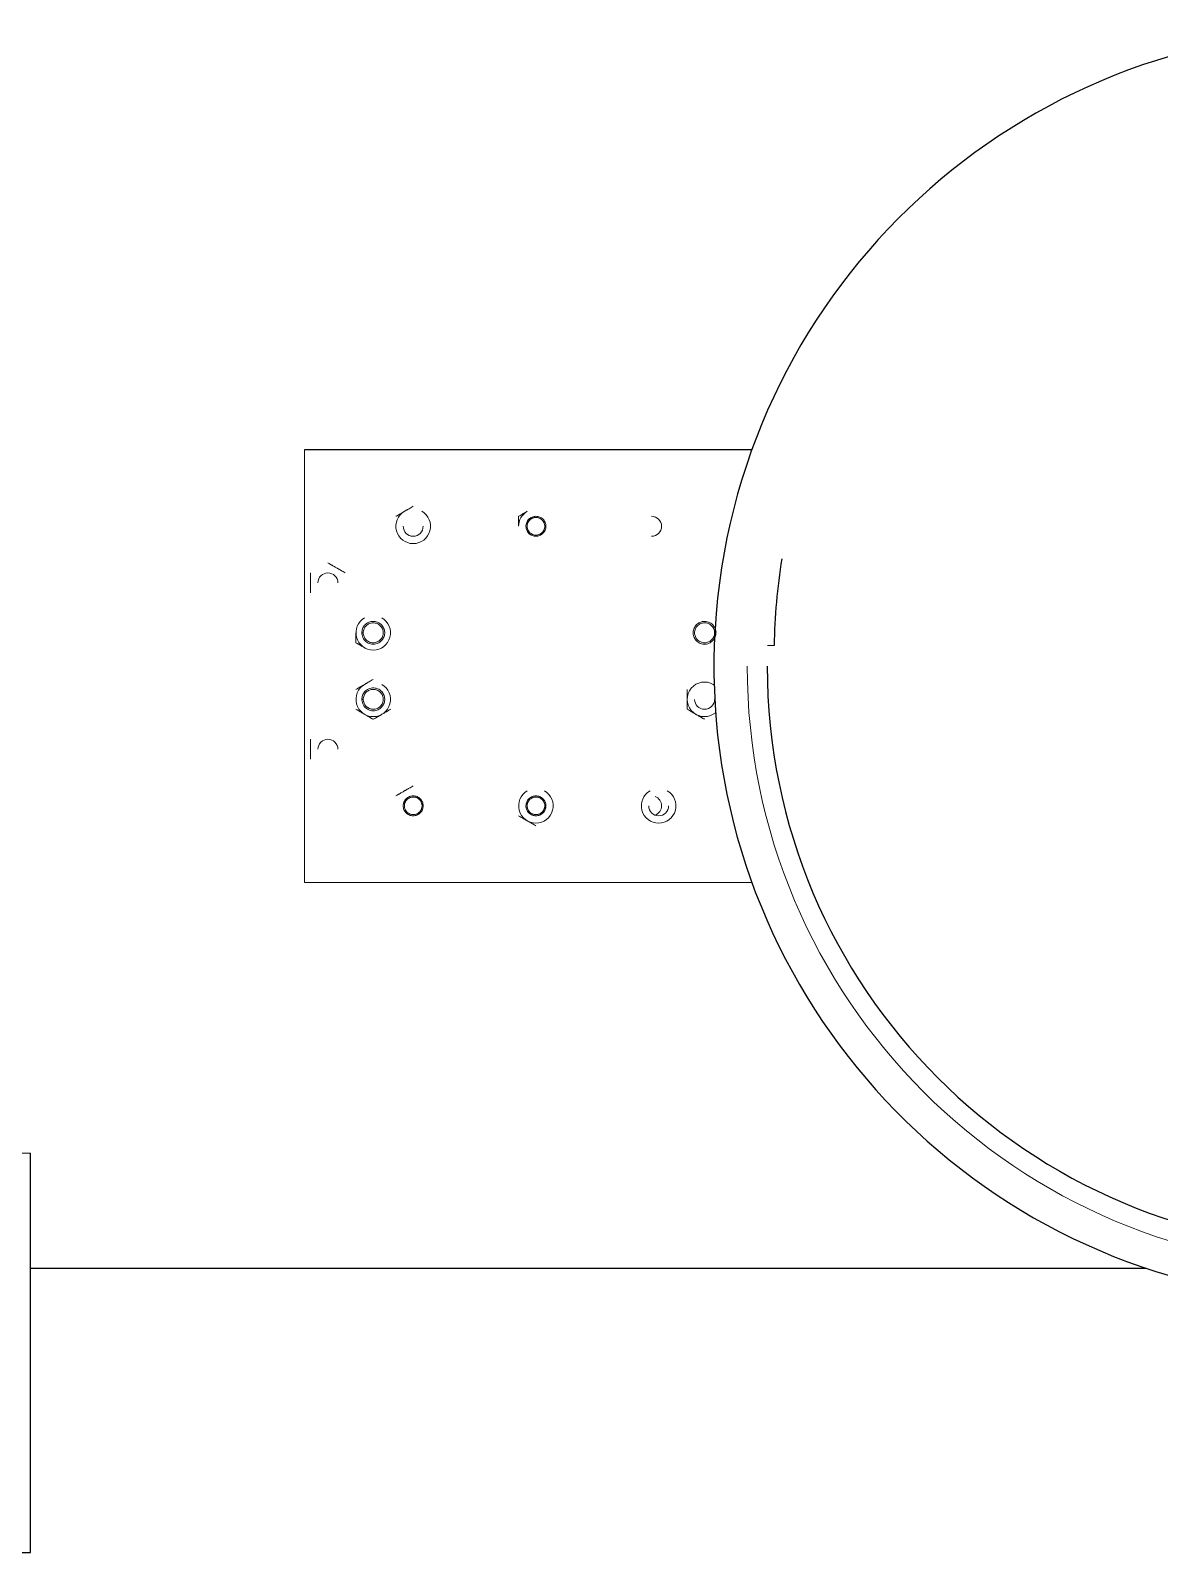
# Model space of a CAD drawing. Header units: millimetres. Extents: x -635 to 515, y -448 to 489.
# Drawn here: x -92 to 77.6, y 260.3 to 489 of the extents above; entities that cross this region are included whole.
import ezdxf

# ---------------------------------------------------------------- set-up
doc = ezdxf.new("R2010")
doc.units = ezdxf.units.MM

msp = doc.modelspace()

# ---------------------------------------------------------------- linework, layer by layer
at = {"color": 144, "linetype": 'Continuous', "lineweight": 18}
for p, q in [((-50.825, 425.983), (-50.825, 360.983)), ((-50.826, 370.98), (-50.826, 415.98)), ((-16.076, 415.98), (-16.308, 415.962)), ((-14.689, 415.055), (-14.848, 414.989)), ((-42.016, 398.48), (-42.232, 398.48)), ((10.763, 398.48), (10.805, 398.48)), ((18.729, 396.569), (19.717, 396.556)), ((10.717, 390.633), (10.563, 390.73)), ((-42.016, 388.48), (-42.232, 388.48)), ((-40.298, 386.996), (-40.516, 386.98)), ((-33.307, 371.59), (-33.129, 371.905)), ((-33.129, 371.905), (-33.288, 371.971)), ((-14.689, 371.905), (-14.848, 371.971)), ((-50.825, 360.983), (16.375, 360.983)), ((-92.025, 320.283), (-122.025, 320.283))]:
    msp.add_line(p, q, dxfattribs=at)
at = {"color": 7, "linetype": 'Continuous', "lineweight": 25}
for p, q in [((16.375, 425.983), (-50.825, 425.983)), ((-92.025, 260.283), (-92.025, 320.283)), ((75.679, 302.983), (-92.025, 302.983)), ((-122.025, 260.283), (-92.025, 260.283))]:
    msp.add_line(p, q, dxfattribs=at)
at = {"color": 144, "linetype": 'Continuous', "lineweight": 18, "flags": 128}
for points in [[(-17.544, 414.169), (-17.462, 413.906), (-17.451, 413.881)], [(10.563, 386.23), (10.845, 386.419), (10.931, 386.488)], [(-35.722, 373.37), (-35.901, 373.054), (-35.908, 373.035)], [(-17.575, 372.48), (-17.461, 373.054), (-17.458, 373.06)], [(-14.903, 371.545), (-14.69, 371.906), (-14.682, 371.925)], [(-14.575, 372.48), (-14.689, 371.906), (-14.832, 371.64)]]:
    msp.add_lwpolyline(points, dxfattribs=at)
at = {"color": 7, "linetype": 'Continuous', "lineweight": 25}
for centre, radius, start, end in [((106.175, 393.483), 95.5, 279.46226, 260.53774), ((107.209, 395.375), 87.5, 170.64129, 179.22689), ((106.175, 393.483), 87.5, 180, 0)]:
    msp.add_arc(centre, radius, start, end, dxfattribs=at)
at = {"color": 144, "linetype": 'Continuous', "lineweight": 18}
for centre, radius, start, end in [((-34.515, 414.48), 2.598, 120, 60), ((-16.075, 414.48), 2.598, 120, 180), ((-34.515, 414.48), 1.5, 180, 0), ((1.299, 414.48), 1.5, 270, 90), ((-47.326, 405.98), 1.5, 0, 180), ((-40.516, 398.48), 2.598, 120, 60), ((106.175, 393.483), 90.5, 180, 0), ((9.263, 388.48), 2.598, 60, 300), ((-40.516, 388.48), 2.598, 120, 60), ((-40.516, 388.48), 1.5, 180, 270), ((9.263, 388.48), 1.5, 180, 360), ((-47.326, 380.98), 1.5, 360, 180), ((-16.075, 372.48), 2.598, 120, 60), ((2.365, 372.48), 2.598, 120, 60), ((1.299, 372.48), 1.5, 290.81954, 69.18046), ((2.365, 372.48), 1.5, 180, 0)]:
    msp.add_arc(centre, radius, start, end, dxfattribs=at)
for points, knots in [([(-37.113, 415.98), (-37.059, 416.011), (-36.952, 416.073), (-36.792, 416.165), (-36.636, 416.255), (-36.458, 416.358), (-36.259, 416.473), (-36.035, 416.602), (-35.887, 416.688), (-35.814, 416.73)], [0, 0, 0, 0, 0.1337424, 0.2617863, 0.3843849, 0.5018266, 0.6725879, 0.8381708, 1, 1, 1, 1]), ([(-35.814, 416.73), (-35.77, 416.755), (-35.681, 416.806), (-35.548, 416.883), (-35.414, 416.961), (-35.278, 417.039), (-35.084, 417.152), (-34.825, 417.301), (-34.621, 417.419), (-34.515, 417.48)], [0, 0, 0, 0, 0.0972349, 0.1956767, 0.2956528, 0.3974755, 0.5014407, 0.7397661, 1, 1, 1, 1]), ([(-17.374, 416.73), (-17.418, 416.704), (-17.507, 416.653), (-17.64, 416.576), (-17.773, 416.499), (-17.907, 416.422), (-18.103, 416.309), (-18.362, 416.159), (-18.567, 416.041), (-18.673, 415.98)], [0, 0, 0, 0, 0.0983707, 0.1964228, 0.2951423, 0.3954761, 0.4983106, 0.741156, 1, 1, 1, 1]), ([(-18.673, 415.98), (-18.673, 415.918), (-18.673, 415.797), (-18.673, 415.613), (-18.673, 415.432), (-18.673, 415.227), (-18.673, 414.995), (-18.673, 414.737), (-18.673, 414.566), (-18.673, 414.48)], [0, 0, 0, 0, 0.1316528, 0.25854202, 0.38142455, 0.50118051, 0.67130344, 0.83611621, 1, 1, 1, 1]), ([(-17.46, 413.905), (-17.532, 414.079), (-17.574, 414.275), (-17.575, 414.675), (-17.535, 414.878), (-17.42, 415.151), (-17.373, 415.237), (-17.267, 415.395), (-17.208, 415.467), (-17.004, 415.673), (-16.835, 415.789), (-16.464, 415.943), (-16.263, 415.981), (-15.973, 415.98), (-15.88, 415.97), (-15.693, 415.934), (-15.599, 415.906), (-15.325, 415.794), (-15.153, 415.68), (-14.87, 415.396), (-14.761, 415.228), (-14.689, 415.055)], [0, 0, 0, 0, 0.125, 0.125, 0.25, 0.25, 0.3125, 0.3125, 0.375, 0.375, 0.5, 0.5, 0.625, 0.625, 0.6875, 0.6875, 0.75, 0.75, 0.875, 0.875, 1, 1, 1, 1]), ([(-17.46, 413.905), (-17.532, 414.079), (-17.574, 414.275), (-17.575, 414.675), (-17.535, 414.878), (-17.42, 415.151), (-17.373, 415.237), (-17.267, 415.395), (-17.208, 415.467), (-17.004, 415.673), (-16.835, 415.789), (-16.464, 415.943), (-16.263, 415.981), (-15.973, 415.98), (-15.88, 415.97), (-15.693, 415.934), (-15.599, 415.906), (-15.325, 415.794), (-15.153, 415.68), (-14.87, 415.396), (-14.761, 415.228), (-14.689, 415.055)], [0, 0, 0, 0, 0.125, 0.125, 0.25, 0.25, 0.3125, 0.3125, 0.375, 0.375, 0.5, 0.5, 0.625, 0.625, 0.6875, 0.6875, 0.75, 0.75, 0.875, 0.875, 1, 1, 1, 1]), ([(-14.689, 415.055), (-14.617, 414.881), (-14.576, 414.685), (-14.574, 414.285), (-14.615, 414.082), (-14.73, 413.809), (-14.776, 413.723), (-14.882, 413.565), (-14.942, 413.492), (-15.146, 413.287), (-15.315, 413.171), (-15.686, 413.017), (-15.887, 412.979), (-16.177, 412.98), (-16.27, 412.99), (-16.457, 413.026), (-16.551, 413.054), (-16.825, 413.166), (-16.997, 413.28), (-17.279, 413.564), (-17.389, 413.732), (-17.46, 413.905)], [0, 0, 0, 0, 0.125, 0.125, 0.25, 0.25, 0.3125, 0.3125, 0.375, 0.375, 0.5, 0.5, 0.625, 0.625, 0.6875, 0.6875, 0.75, 0.75, 0.875, 0.875, 1, 1, 1, 1]), ([(-14.689, 415.055), (-14.617, 414.881), (-14.576, 414.685), (-14.574, 414.285), (-14.615, 414.082), (-14.73, 413.809), (-14.776, 413.723), (-14.882, 413.565), (-14.942, 413.492), (-15.146, 413.287), (-15.315, 413.171), (-15.686, 413.017), (-15.887, 412.979), (-16.177, 412.98), (-16.27, 412.99), (-16.457, 413.026), (-16.551, 413.054), (-16.825, 413.166), (-16.997, 413.28), (-17.279, 413.564), (-17.389, 413.732), (-17.46, 413.905)], [0, 0, 0, 0, 0.125, 0.125, 0.25, 0.25, 0.3125, 0.3125, 0.375, 0.375, 0.5, 0.5, 0.625, 0.625, 0.6875, 0.6875, 0.75, 0.75, 0.875, 0.875, 1, 1, 1, 1]), ([(-14.848, 414.989), (-14.809, 414.866), (-14.729, 414.616), (-14.754, 414.216), (-14.887, 413.845), (-15.121, 413.528), (-15.438, 413.292), (-15.813, 413.158), (-16.207, 413.139), (-16.589, 413.234), (-16.93, 413.438), (-17.195, 413.732), (-17.363, 414.088), (-17.423, 414.478), (-17.364, 414.872), (-17.195, 415.228), (-16.931, 415.52), (-16.591, 415.725), (-16.206, 415.821), (-15.813, 415.801), (-15.441, 415.67), (-15.121, 415.433), (-14.887, 415.115), (-14.754, 414.744), (-14.733, 414.349), (-14.83, 413.964), (-15.033, 413.626), (-15.324, 413.36), (-15.684, 413.19), (-16.075, 413.133), (-16.464, 413.19), (-16.823, 413.358), (-17.117, 413.626), (-17.319, 413.964), (-17.416, 414.346), (-17.397, 414.743), (-17.263, 415.115), (-17.028, 415.431), (-16.712, 415.668), (-16.337, 415.802), (-15.943, 415.82), (-15.56, 415.726), (-15.222, 415.521), (-14.962, 415.247), (-14.873, 415.026), (-14.833, 414.928)], [0, 0, 0, 0, 0.0230101, 0.0468211, 0.0703977, 0.0930922, 0.1165788, 0.1404161, 0.1635622, 0.1864465, 0.2102181, 0.2338723, 0.2565985, 0.2799832, 0.3038337, 0.3271047, 0.3498943, 0.3736136, 0.3973328, 0.4201224, 0.4433934, 0.4672439, 0.4906286, 0.5133549, 0.537009, 0.5607806, 0.5836649, 0.606811, 0.6306483, 0.6541349, 0.6768294, 0.700406, 0.724217, 0.7472271, 0.7702373, 0.7940482, 0.8176248, 0.8403193, 0.863806, 0.8876432, 0.9107893, 0.9336736, 0.9574452, 0.9810994, 1, 1, 1, 1]), ([(-49.924, 405.98), (-49.924, 406.03), (-49.924, 406.132), (-49.924, 406.285), (-49.924, 406.44), (-49.924, 406.596), (-49.924, 406.82), (-49.924, 407.12), (-49.924, 407.356), (-49.924, 407.48)], [0, 0, 0, 0, 0.0967737, 0.1947382, 0.2942162, 0.3955159, 0.4989293, 0.7384063, 1, 1, 1, 1]), ([(-47.326, 408.98), (-47.272, 408.949), (-47.165, 408.887), (-47.005, 408.795), (-46.849, 408.704), (-46.672, 408.602), (-46.472, 408.487), (-46.248, 408.358), (-46.1, 408.272), (-46.027, 408.23)], [0, 0, 0, 0, 0.1337424, 0.2617863, 0.3843849, 0.5018266, 0.6725879, 0.8381708, 1, 1, 1, 1]), ([(-46.027, 408.23), (-45.983, 408.205), (-45.895, 408.153), (-45.761, 408.076), (-45.627, 407.999), (-45.491, 407.921), (-45.297, 407.808), (-45.038, 407.659), (-44.834, 407.541), (-44.728, 407.48)], [0, 0, 0, 0, 0.0972349, 0.1956767, 0.2956528, 0.3974755, 0.5014407, 0.7397661, 1, 1, 1, 1]), ([(-49.924, 404.48), (-49.924, 404.543), (-49.924, 404.665), (-49.924, 404.85), (-49.924, 405.029), (-49.924, 405.234), (-49.924, 405.465), (-49.924, 405.724), (-49.924, 405.895), (-49.924, 405.98)], [0, 0, 0, 0, 0.1333579, 0.2610477, 0.3833203, 0.5004614, 0.6717141, 0.8377486, 1, 1, 1, 1]), ([(-43.114, 398.48), (-43.114, 398.437), (-43.114, 398.35), (-43.114, 398.219), (-43.114, 398.068), (-43.114, 397.897), (-43.114, 397.648), (-43.114, 397.338), (-43.114, 397.102), (-43.114, 396.98)], [0, 0, 0, 0, 0.0830372, 0.1663696, 0.2506123, 0.3740388, 0.4996597, 0.7418704, 1, 1, 1, 1]), ([(-42.183, 398.756), (-42.203, 398.65), (-42.24, 398.453), (-42.241, 398.36), (-42.035, 397.503), (-41.475, 397), (-40.726, 396.712), (-39.992, 396.796), (-39.403, 397.126), (-38.99, 397.609), (-38.775, 398.227), (-38.807, 398.898), (-39.102, 399.541), (-39.671, 400.042), (-40.439, 400.255), (-41.222, 400.11), (-41.815, 399.669), (-42.169, 399.09), (-42.212, 398.681), (-42.232, 398.48)], [0, 0, 0, 0, 0.0432666, 0.080289, 0.1479183, 0.2151874, 0.2815987, 0.3497313, 0.4012815, 0.4547876, 0.5124599, 0.5682125, 0.6262765, 0.692853, 0.7599486, 0.8277082, 0.8936899, 0.9476477, 1, 1, 1, 1]), ([(-39.016, 398.48), (-39.016, 398.667), (-39.052, 398.865), (-39.204, 399.235), (-39.32, 399.406), (-39.53, 399.615), (-39.606, 399.676), (-39.765, 399.782), (-39.847, 399.826), (-40.114, 399.938), (-40.315, 399.98), (-40.717, 399.98), (-40.917, 399.938), (-41.184, 399.826), (-41.267, 399.782), (-41.425, 399.676), (-41.501, 399.615), (-41.712, 399.406), (-41.827, 399.235), (-41.979, 398.865), (-42.016, 398.667), (-42.016, 398.48)], [0, 0, 0, 0, 0.125, 0.125, 0.25, 0.25, 0.3125, 0.3125, 0.375, 0.375, 0.5, 0.5, 0.625, 0.625, 0.6875, 0.6875, 0.75, 0.75, 0.875, 0.875, 1, 1, 1, 1]), ([(-42.016, 398.48), (-42.016, 398.284), (-41.977, 398.087), (-41.826, 397.725), (-41.715, 397.558), (-41.438, 397.28), (-41.271, 397.169), (-40.908, 397.019), (-40.712, 396.98), (-40.516, 396.98)], [0, 0, 0, 0, 0.25, 0.25, 0.5, 0.5, 0.75, 0.75, 1, 1, 1, 1]), ([(-40.516, 396.98), (-40.315, 396.98), (-40.114, 397.022), (-39.847, 397.134), (-39.765, 397.178), (-39.606, 397.283), (-39.53, 397.345), (-39.32, 397.553), (-39.204, 397.725), (-39.052, 398.095), (-39.016, 398.292), (-39.016, 398.48)], [0, 0, 0, 0, 0.25, 0.25, 0.375, 0.375, 0.5, 0.5, 0.75, 0.75, 1, 1, 1, 1]), ([(10.931, 398.204), (10.951, 398.31), (10.988, 398.507), (10.989, 398.6), (10.783, 399.456), (10.223, 399.96), (9.474, 400.248), (8.74, 400.163), (8.151, 399.834), (7.738, 399.351), (7.523, 398.733), (7.555, 398.062), (7.849, 397.419), (8.419, 396.918), (9.186, 396.705), (9.969, 396.85), (10.563, 397.29), (10.917, 397.87), (10.959, 398.279), (10.98, 398.48)], [0, 0, 0, 0, 0.0432666, 0.080289, 0.1479183, 0.2151874, 0.2815987, 0.3497313, 0.4012815, 0.4547876, 0.5124599, 0.5682125, 0.6262765, 0.692853, 0.7599486, 0.8277082, 0.8936899, 0.9476477, 1, 1, 1, 1]), ([(9.263, 399.98), (9.063, 399.98), (8.862, 399.938), (8.595, 399.826), (8.513, 399.782), (8.354, 399.676), (8.278, 399.615), (8.067, 399.406), (7.952, 399.235), (7.8, 398.865), (7.763, 398.667), (7.763, 398.48)], [0, 0, 0, 0, 0.25, 0.25, 0.375, 0.375, 0.5, 0.5, 0.75, 0.75, 1, 1, 1, 1]), ([(7.763, 398.48), (7.763, 398.292), (7.8, 398.095), (7.952, 397.725), (8.067, 397.553), (8.278, 397.345), (8.354, 397.283), (8.513, 397.178), (8.595, 397.134), (8.862, 397.022), (9.063, 396.98), (9.464, 396.98), (9.665, 397.022), (9.932, 397.134), (10.014, 397.178), (10.173, 397.283), (10.249, 397.345), (10.46, 397.553), (10.575, 397.725), (10.727, 398.095), (10.763, 398.292), (10.763, 398.48)], [0, 0, 0, 0, 0.125, 0.125, 0.25, 0.25, 0.3125, 0.3125, 0.375, 0.375, 0.5, 0.5, 0.625, 0.625, 0.6875, 0.6875, 0.75, 0.75, 0.875, 0.875, 1, 1, 1, 1]), ([(10.763, 398.48), (10.763, 398.676), (10.724, 398.873), (10.574, 399.235), (10.463, 399.402), (10.185, 399.679), (10.019, 399.791), (9.656, 399.941), (9.46, 399.98), (9.263, 399.98)], [0, 0, 0, 0, 0.25, 0.25, 0.5, 0.5, 0.75, 0.75, 1, 1, 1, 1]), ([(-43.114, 396.98), (-43.061, 396.949), (-42.956, 396.889), (-42.798, 396.798), (-42.642, 396.708), (-42.464, 396.605), (-42.263, 396.489), (-42.039, 396.359), (-41.889, 396.273), (-41.815, 396.23)], [0, 0, 0, 0, 0.1309632, 0.2572131, 0.3794934, 0.4986684, 0.6696844, 0.8353143, 1, 1, 1, 1]), ([(-41.815, 390.73), (-41.771, 390.755), (-41.682, 390.806), (-41.549, 390.883), (-41.415, 390.961), (-41.279, 391.039), (-41.084, 391.152), (-40.826, 391.301), (-40.622, 391.419), (-40.516, 391.48)], [0, 0, 0, 0, 0.0972349, 0.1956767, 0.2956528, 0.3974755, 0.5014407, 0.7397661, 1, 1, 1, 1]), ([(-43.114, 389.98), (-43.059, 390.011), (-42.953, 390.073), (-42.793, 390.165), (-42.637, 390.255), (-42.459, 390.358), (-42.259, 390.473), (-42.036, 390.602), (-41.888, 390.688), (-41.815, 390.73)], [0, 0, 0, 0, 0.1337424, 0.2617863, 0.3843849, 0.5018266, 0.6725879, 0.8381708, 1, 1, 1, 1]), ([(-42.183, 388.756), (-42.203, 388.65), (-42.24, 388.453), (-42.241, 388.36), (-42.035, 387.503), (-41.475, 387), (-40.726, 386.712), (-39.992, 386.796), (-39.403, 387.126), (-38.99, 387.609), (-38.775, 388.227), (-38.807, 388.898), (-39.102, 389.541), (-39.671, 390.042), (-40.439, 390.255), (-41.222, 390.11), (-41.815, 389.669), (-42.169, 389.09), (-42.212, 388.681), (-42.232, 388.48)], [0, 0, 0, 0, 0.0432666, 0.080289, 0.1479183, 0.2151874, 0.2815987, 0.3497313, 0.4012815, 0.4547876, 0.5124599, 0.5682125, 0.6262765, 0.692853, 0.7599486, 0.8277082, 0.8936899, 0.9476477, 1, 1, 1, 1]), ([(-39.016, 388.48), (-39.016, 388.667), (-39.052, 388.865), (-39.204, 389.235), (-39.32, 389.406), (-39.53, 389.615), (-39.606, 389.676), (-39.765, 389.782), (-39.847, 389.826), (-40.114, 389.938), (-40.315, 389.98), (-40.717, 389.98), (-40.917, 389.938), (-41.184, 389.826), (-41.267, 389.782), (-41.425, 389.676), (-41.501, 389.615), (-41.712, 389.406), (-41.827, 389.235), (-41.979, 388.865), (-42.016, 388.667), (-42.016, 388.48)], [0, 0, 0, 0, 0.125, 0.125, 0.25, 0.25, 0.3125, 0.3125, 0.375, 0.375, 0.5, 0.5, 0.625, 0.625, 0.6875, 0.6875, 0.75, 0.75, 0.875, 0.875, 1, 1, 1, 1]), ([(6.665, 388.48), (6.665, 388.53), (6.665, 388.632), (6.665, 388.785), (6.665, 388.94), (6.665, 389.096), (6.665, 389.32), (6.665, 389.62), (6.665, 389.856), (6.665, 389.98)], [0, 0, 0, 0, 0.09677371, 0.19473821, 0.29421619, 0.3955159, 0.49892928, 0.73840627, 1, 1, 1, 1]), ([(-41.815, 386.23), (-41.859, 386.255), (-41.947, 386.306), (-42.081, 386.383), (-42.215, 386.461), (-42.351, 386.539), (-42.545, 386.652), (-42.804, 386.801), (-43.007, 386.919), (-43.114, 386.98)], [0, 0, 0, 0, 0.0972349, 0.1956767, 0.2956528, 0.3974755, 0.5014407, 0.7397661, 1, 1, 1, 1]), ([(-42.016, 388.48), (-42.016, 388.284), (-41.977, 388.087), (-41.826, 387.725), (-41.715, 387.558), (-41.438, 387.28), (-41.271, 387.169), (-40.908, 387.019), (-40.712, 386.98), (-40.516, 386.98)], [0, 0, 0, 0, 0.25, 0.25, 0.5, 0.5, 0.75, 0.75, 1, 1, 1, 1]), ([(-40.516, 386.98), (-40.315, 386.98), (-40.114, 387.022), (-39.847, 387.134), (-39.765, 387.178), (-39.606, 387.283), (-39.53, 387.345), (-39.32, 387.553), (-39.204, 387.725), (-39.052, 388.095), (-39.016, 388.292), (-39.016, 388.48)], [0, 0, 0, 0, 0.25, 0.25, 0.375, 0.375, 0.5, 0.5, 0.75, 0.75, 1, 1, 1, 1]), ([(-37.918, 386.98), (-37.972, 386.949), (-38.079, 386.887), (-38.239, 386.795), (-38.395, 386.704), (-38.572, 386.602), (-38.772, 386.487), (-38.995, 386.358), (-39.143, 386.272), (-39.217, 386.23)], [0, 0, 0, 0, 0.13374242, 0.26178629, 0.38438487, 0.50182661, 0.67258785, 0.83817083, 1, 1, 1, 1]), ([(6.665, 386.98), (6.665, 387.043), (6.665, 387.165), (6.665, 387.35), (6.665, 387.529), (6.665, 387.734), (6.665, 387.965), (6.665, 388.224), (6.665, 388.395), (6.665, 388.48)], [0, 0, 0, 0, 0.1333579, 0.2610477, 0.3833203, 0.5004614, 0.6717141, 0.8377486, 1, 1, 1, 1]), ([(7.964, 386.23), (7.92, 386.255), (7.832, 386.306), (7.699, 386.383), (7.564, 386.461), (7.429, 386.539), (7.234, 386.652), (6.976, 386.801), (6.772, 386.919), (6.665, 386.98)], [0, 0, 0, 0, 0.09723489, 0.19567673, 0.29565276, 0.39747547, 0.50144066, 0.73976614, 1, 1, 1, 1]), ([(-40.516, 385.48), (-40.57, 385.511), (-40.677, 385.573), (-40.837, 385.665), (-40.993, 385.755), (-41.17, 385.858), (-41.37, 385.973), (-41.593, 386.102), (-41.742, 386.188), (-41.815, 386.23)], [0, 0, 0, 0, 0.13374242, 0.26178629, 0.38438487, 0.50182661, 0.67258785, 0.83817083, 1, 1, 1, 1]), ([(-39.217, 386.23), (-39.261, 386.205), (-39.349, 386.153), (-39.482, 386.076), (-39.617, 385.999), (-39.753, 385.921), (-39.947, 385.808), (-40.205, 385.659), (-40.409, 385.541), (-40.516, 385.48)], [0, 0, 0, 0, 0.0972349, 0.1956767, 0.2956528, 0.3974755, 0.5014407, 0.7397661, 1, 1, 1, 1]), ([(9.263, 385.48), (9.209, 385.511), (9.103, 385.573), (8.942, 385.665), (8.786, 385.755), (8.609, 385.858), (8.409, 385.973), (8.186, 386.102), (8.038, 386.188), (7.964, 386.23)], [0, 0, 0, 0, 0.1337424, 0.2617863, 0.3843849, 0.5018266, 0.6725879, 0.8381708, 1, 1, 1, 1]), ([(-49.924, 380.98), (-49.924, 381.03), (-49.924, 381.132), (-49.924, 381.285), (-49.924, 381.44), (-49.924, 381.596), (-49.924, 381.82), (-49.924, 382.12), (-49.924, 382.356), (-49.924, 382.48)], [0, 0, 0, 0, 0.0967737, 0.1947382, 0.2942162, 0.3955159, 0.4989293, 0.7384063, 1, 1, 1, 1]), ([(-49.924, 379.48), (-49.924, 379.543), (-49.924, 379.665), (-49.924, 379.85), (-49.924, 380.029), (-49.924, 380.234), (-49.924, 380.465), (-49.924, 380.724), (-49.924, 380.895), (-49.924, 380.98)], [0, 0, 0, 0, 0.1333579, 0.2610477, 0.3833203, 0.5004614, 0.6717141, 0.8377486, 1, 1, 1, 1]), ([(-35.814, 374.73), (-35.77, 374.755), (-35.681, 374.806), (-35.548, 374.883), (-35.414, 374.961), (-35.278, 375.039), (-35.084, 375.152), (-34.825, 375.301), (-34.621, 375.419), (-34.515, 375.48)], [0, 0, 0, 0, 0.0972349, 0.1956767, 0.2956528, 0.3974755, 0.5014407, 0.7397661, 1, 1, 1, 1]), ([(-37.113, 373.98), (-37.059, 374.011), (-36.952, 374.073), (-36.792, 374.165), (-36.636, 374.255), (-36.458, 374.358), (-36.259, 374.473), (-36.035, 374.602), (-35.887, 374.688), (-35.814, 374.73)], [0, 0, 0, 0, 0.1337424, 0.2617863, 0.3843849, 0.5018266, 0.6725879, 0.8381708, 1, 1, 1, 1]), ([(-33.129, 371.905), (-33.201, 371.732), (-33.31, 371.564), (-33.593, 371.28), (-33.765, 371.166), (-34.039, 371.054), (-34.133, 371.026), (-34.32, 370.99), (-34.413, 370.98), (-34.703, 370.979), (-34.904, 371.017), (-35.275, 371.171), (-35.444, 371.287), (-35.648, 371.492), (-35.707, 371.565), (-35.813, 371.723), (-35.86, 371.809), (-35.975, 372.082), (-36.015, 372.285), (-36.014, 372.685), (-35.972, 372.881), (-35.9, 373.055)], [0, 0, 0, 0, 0.125, 0.125, 0.25, 0.25, 0.3125, 0.3125, 0.375, 0.375, 0.5, 0.5, 0.625, 0.625, 0.6875, 0.6875, 0.75, 0.75, 0.875, 0.875, 1, 1, 1, 1]), ([(-33.129, 371.905), (-33.201, 371.732), (-33.31, 371.564), (-33.593, 371.28), (-33.765, 371.166), (-34.039, 371.054), (-34.133, 371.026), (-34.32, 370.99), (-34.413, 370.98), (-34.703, 370.979), (-34.904, 371.017), (-35.275, 371.171), (-35.444, 371.287), (-35.648, 371.492), (-35.707, 371.565), (-35.813, 371.723), (-35.86, 371.809), (-35.975, 372.082), (-36.015, 372.285), (-36.014, 372.685), (-35.972, 372.881), (-35.9, 373.055)], [0, 0, 0, 0, 0.125, 0.125, 0.25, 0.25, 0.3125, 0.3125, 0.375, 0.375, 0.5, 0.5, 0.625, 0.625, 0.6875, 0.6875, 0.75, 0.75, 0.875, 0.875, 1, 1, 1, 1]), ([(-35.9, 373.055), (-35.829, 373.228), (-35.719, 373.396), (-35.437, 373.68), (-35.265, 373.794), (-34.991, 373.906), (-34.897, 373.934), (-34.71, 373.97), (-34.617, 373.98), (-34.327, 373.981), (-34.126, 373.943), (-33.755, 373.789), (-33.586, 373.673), (-33.382, 373.467), (-33.322, 373.395), (-33.216, 373.237), (-33.17, 373.151), (-33.055, 372.878), (-33.014, 372.675), (-33.016, 372.275), (-33.057, 372.079), (-33.129, 371.905)], [0, 0, 0, 0, 0.125, 0.125, 0.25, 0.25, 0.3125, 0.3125, 0.375, 0.375, 0.5, 0.5, 0.625, 0.625, 0.6875, 0.6875, 0.75, 0.75, 0.875, 0.875, 1, 1, 1, 1]), ([(-35.9, 373.055), (-35.829, 373.228), (-35.719, 373.396), (-35.437, 373.68), (-35.265, 373.794), (-34.991, 373.906), (-34.897, 373.934), (-34.71, 373.97), (-34.617, 373.98), (-34.327, 373.981), (-34.126, 373.943), (-33.755, 373.789), (-33.586, 373.673), (-33.382, 373.467), (-33.322, 373.395), (-33.216, 373.237), (-33.17, 373.151), (-33.055, 372.878), (-33.014, 372.675), (-33.016, 372.275), (-33.057, 372.079), (-33.129, 371.905)], [0, 0, 0, 0, 0.125, 0.125, 0.25, 0.25, 0.3125, 0.3125, 0.375, 0.375, 0.5, 0.5, 0.625, 0.625, 0.6875, 0.6875, 0.75, 0.75, 0.875, 0.875, 1, 1, 1, 1]), ([(-33.288, 371.971), (-33.347, 371.857), (-33.468, 371.624), (-33.768, 371.359), (-34.125, 371.19), (-34.515, 371.133), (-34.906, 371.19), (-35.265, 371.36), (-35.557, 371.626), (-35.759, 371.964), (-35.857, 372.349), (-35.836, 372.744), (-35.703, 373.115), (-35.469, 373.433), (-35.148, 373.67), (-34.776, 373.801), (-34.383, 373.821), (-33.998, 373.725), (-33.659, 373.52), (-33.395, 373.228), (-33.225, 372.872), (-33.167, 372.478), (-33.226, 372.088), (-33.394, 371.732), (-33.66, 371.438), (-34.001, 371.234), (-34.383, 371.139), (-34.777, 371.158), (-35.152, 371.292), (-35.468, 371.528), (-35.703, 371.845), (-35.837, 372.217), (-35.856, 372.614), (-35.759, 372.996), (-35.557, 373.334), (-35.263, 373.602), (-34.904, 373.77), (-34.515, 373.827), (-34.124, 373.77), (-33.764, 373.599), (-33.473, 373.334), (-33.269, 372.996), (-33.177, 372.612), (-33.18, 372.276), (-33.254, 372.095), (-33.278, 372.036)], [0, 0, 0, 0, 0.0231849, 0.0471767, 0.0709323, 0.0937992, 0.1174642, 0.1414825, 0.1648044, 0.1878625, 0.2118146, 0.2356485, 0.2585473, 0.2821096, 0.3061412, 0.329589, 0.3525517, 0.3764511, 0.4003505, 0.4233131, 0.4467609, 0.4707925, 0.4943548, 0.5172537, 0.5410875, 0.5650396, 0.5880977, 0.6114196, 0.6354379, 0.6591029, 0.6819698, 0.7057254, 0.7297172, 0.7529021, 0.776087, 0.8000788, 0.8238344, 0.8467013, 0.8703663, 0.8943847, 0.9177066, 0.9407646, 0.9647167, 0.9885506, 1, 1, 1, 1]), ([(-14.689, 371.905), (-14.761, 371.732), (-14.87, 371.564), (-15.153, 371.28), (-15.325, 371.166), (-15.599, 371.054), (-15.693, 371.026), (-15.88, 370.99), (-15.973, 370.98), (-16.263, 370.979), (-16.464, 371.017), (-16.835, 371.171), (-17.004, 371.287), (-17.208, 371.492), (-17.267, 371.565), (-17.373, 371.723), (-17.42, 371.809), (-17.535, 372.082), (-17.575, 372.285), (-17.574, 372.685), (-17.532, 372.881), (-17.46, 373.055)], [0, 0, 0, 0, 0.125, 0.125, 0.25, 0.25, 0.3125, 0.3125, 0.375, 0.375, 0.5, 0.5, 0.625, 0.625, 0.6875, 0.6875, 0.75, 0.75, 0.875, 0.875, 1, 1, 1, 1]), ([(-14.689, 371.905), (-14.761, 371.732), (-14.87, 371.564), (-15.153, 371.28), (-15.325, 371.166), (-15.599, 371.054), (-15.693, 371.026), (-15.88, 370.99), (-15.973, 370.98), (-16.263, 370.979), (-16.464, 371.017), (-16.835, 371.171), (-17.004, 371.287), (-17.208, 371.492), (-17.267, 371.565), (-17.373, 371.723), (-17.42, 371.809), (-17.535, 372.082), (-17.575, 372.285), (-17.574, 372.685), (-17.532, 372.881), (-17.46, 373.055)], [0, 0, 0, 0, 0.125, 0.125, 0.25, 0.25, 0.3125, 0.3125, 0.375, 0.375, 0.5, 0.5, 0.625, 0.625, 0.6875, 0.6875, 0.75, 0.75, 0.875, 0.875, 1, 1, 1, 1]), ([(-17.46, 373.055), (-17.389, 373.228), (-17.279, 373.396), (-16.997, 373.68), (-16.825, 373.794), (-16.551, 373.906), (-16.457, 373.934), (-16.27, 373.97), (-16.177, 373.98), (-15.887, 373.981), (-15.686, 373.943), (-15.315, 373.789), (-15.146, 373.673), (-14.942, 373.467), (-14.882, 373.395), (-14.776, 373.237), (-14.73, 373.151), (-14.615, 372.878), (-14.574, 372.675), (-14.576, 372.275), (-14.617, 372.079), (-14.689, 371.905)], [0, 0, 0, 0, 0.125, 0.125, 0.25, 0.25, 0.3125, 0.3125, 0.375, 0.375, 0.5, 0.5, 0.625, 0.625, 0.6875, 0.6875, 0.75, 0.75, 0.875, 0.875, 1, 1, 1, 1]), ([(-17.46, 373.055), (-17.389, 373.228), (-17.279, 373.396), (-16.997, 373.68), (-16.825, 373.794), (-16.551, 373.906), (-16.457, 373.934), (-16.27, 373.97), (-16.177, 373.98), (-15.887, 373.981), (-15.686, 373.943), (-15.315, 373.789), (-15.146, 373.673), (-14.942, 373.467), (-14.882, 373.395), (-14.776, 373.237), (-14.73, 373.151), (-14.615, 372.878), (-14.574, 372.675), (-14.576, 372.275), (-14.617, 372.079), (-14.689, 371.905)], [0, 0, 0, 0, 0.125, 0.125, 0.25, 0.25, 0.3125, 0.3125, 0.375, 0.375, 0.5, 0.5, 0.625, 0.625, 0.6875, 0.6875, 0.75, 0.75, 0.875, 0.875, 1, 1, 1, 1]), ([(-14.848, 371.971), (-14.907, 371.857), (-15.028, 371.624), (-15.328, 371.359), (-15.685, 371.19), (-16.075, 371.133), (-16.466, 371.19), (-16.825, 371.36), (-17.117, 371.626), (-17.319, 371.964), (-17.417, 372.349), (-17.396, 372.744), (-17.263, 373.115), (-17.029, 373.433), (-16.708, 373.67), (-16.336, 373.801), (-15.943, 373.821), (-15.558, 373.725), (-15.219, 373.52), (-14.955, 373.228), (-14.785, 372.872), (-14.727, 372.478), (-14.786, 372.088), (-14.954, 371.732), (-15.22, 371.438), (-15.561, 371.234), (-15.943, 371.139), (-16.337, 371.158), (-16.712, 371.292), (-17.028, 371.528), (-17.263, 371.845), (-17.397, 372.217), (-17.416, 372.614), (-17.319, 372.996), (-17.117, 373.334), (-16.823, 373.602), (-16.464, 373.77), (-16.075, 373.827), (-15.684, 373.77), (-15.324, 373.599), (-15.033, 373.334), (-14.83, 372.996), (-14.735, 372.612), (-14.746, 372.234), (-14.839, 372.015), (-14.88, 371.917)], [0, 0, 0, 0, 0.0230101, 0.0468211, 0.0703977, 0.0930922, 0.1165788, 0.1404161, 0.1635622, 0.1864465, 0.2102181, 0.2338723, 0.2565985, 0.2799832, 0.3038337, 0.3271047, 0.3498943, 0.3736136, 0.3973328, 0.4201224, 0.4433934, 0.4672439, 0.4906286, 0.5133549, 0.537009, 0.5607806, 0.5836649, 0.606811, 0.6306483, 0.6541349, 0.6768294, 0.700406, 0.724217, 0.7472271, 0.7702373, 0.7940482, 0.8176248, 0.8403193, 0.863806, 0.8876432, 0.9107893, 0.9336736, 0.9574452, 0.9810994, 1, 1, 1, 1]), ([(-17.374, 370.23), (-17.418, 370.255), (-17.506, 370.306), (-17.64, 370.383), (-17.774, 370.461), (-17.91, 370.539), (-18.104, 370.652), (-18.363, 370.801), (-18.566, 370.919), (-18.673, 370.98)], [0, 0, 0, 0, 0.0972349, 0.1956767, 0.2956528, 0.3974755, 0.5014407, 0.7397661, 1, 1, 1, 1]), ([(-16.075, 369.48), (-16.129, 369.511), (-16.236, 369.573), (-16.396, 369.665), (-16.552, 369.755), (-16.729, 369.858), (-16.929, 369.973), (-17.153, 370.102), (-17.301, 370.188), (-17.374, 370.23)], [0, 0, 0, 0, 0.13374242, 0.26178629, 0.38438487, 0.50182661, 0.67258785, 0.83817083, 1, 1, 1, 1])]:
    msp.add_open_spline(points, degree=3, knots=knots, dxfattribs=at)

doc.saveas('drawing.dxf')
